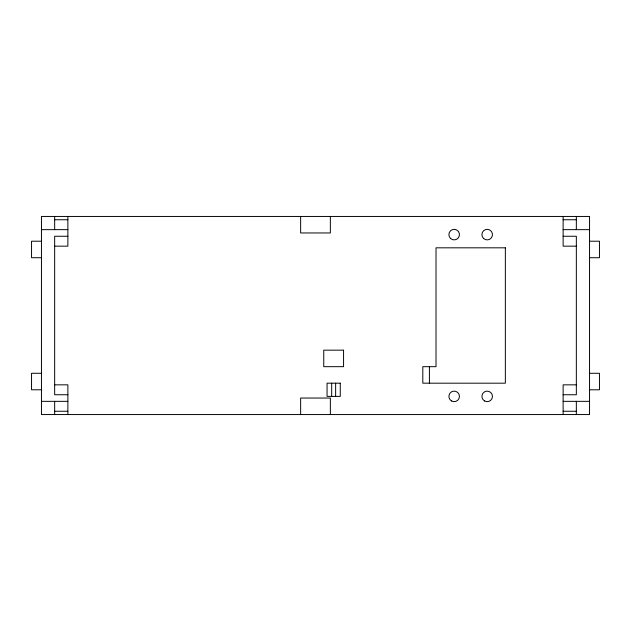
<?xml version="1.0" encoding="UTF-8"?>
<svg xmlns="http://www.w3.org/2000/svg" width="631" height="631" viewBox="0 0 631 631"><rect width="100%" height="100%" fill="white"/><g stroke="black" fill="none" stroke-linecap="round" stroke-linejoin="round"><path stroke-width="0.95" d="M54.66 219.746L67.872 219.746M563.128 219.746L576.34 219.746M41.457 229.652L67.872 229.652M563.128 229.652L589.543 229.652M67.872 236.254L54.66 236.254L54.66 394.746L67.872 394.746M563.128 236.254L576.34 236.254L576.34 394.746L563.128 394.746M41.457 241.208L31.55 241.208L31.55 257.716L41.457 257.716M589.543 241.208L599.45 241.208L599.45 257.716L589.543 257.716M54.66 246.161L67.872 246.161L67.872 216.449M576.34 246.161L563.128 246.161L563.128 216.449M41.457 373.284L31.55 373.284L31.55 389.792L41.457 389.792M589.543 373.284L599.45 373.284L599.45 389.792L589.543 389.792M54.66 384.839L67.872 384.839L67.872 414.551M576.34 384.839L563.128 384.839L563.128 414.551M41.457 401.348L67.872 401.348M563.128 401.348L589.543 401.348M54.66 411.254L67.872 411.254M563.128 411.254L576.34 411.254M576.34 216.449L576.34 229.652M576.34 401.348L576.34 414.551M429.411 366.674L429.411 383.183M335.637 383.183L335.637 396.394M331.677 383.183L331.677 396.394M330.36 216.449L330.36 232.957L300.64 232.957L300.64 216.449M330.36 414.551L330.36 398.043L300.64 398.043L300.64 414.551M54.66 216.449L54.66 229.652M54.66 401.348L54.66 414.551M589.543 216.449L41.457 216.449L41.457 414.551L589.543 414.551L589.543 216.449M505.352 247.817L436.013 247.817L436.013 366.674L422.809 366.674L422.809 383.183L505.352 383.183L505.352 247.817M343.564 350.166L323.758 350.166L323.758 366.674L343.564 366.674L343.564 350.166M340.267 383.183L327.055 383.183L327.055 396.394L340.267 396.394L340.267 383.183M483.654 238.534A5.285 5.285 0 0 0 492.361 235.702A5.285 5.285 0 0 0 485.554 229.581A5.285 5.285 0 0 0 483.654 238.534M450.637 238.534A5.285 5.285 0 0 0 459.344 235.702A5.285 5.285 0 0 0 452.537 229.581A5.285 5.285 0 0 0 450.637 238.534M484.553 400.969A5.285 5.285 0 0 0 492.472 396.394A5.285 5.285 0 0 0 484.553 391.819A5.285 5.285 0 0 0 484.553 400.969M451.536 400.969A5.285 5.285 0 0 0 459.455 396.394A5.285 5.285 0 0 0 451.536 391.819A5.285 5.285 0 0 0 451.536 400.969"/></g></svg>
